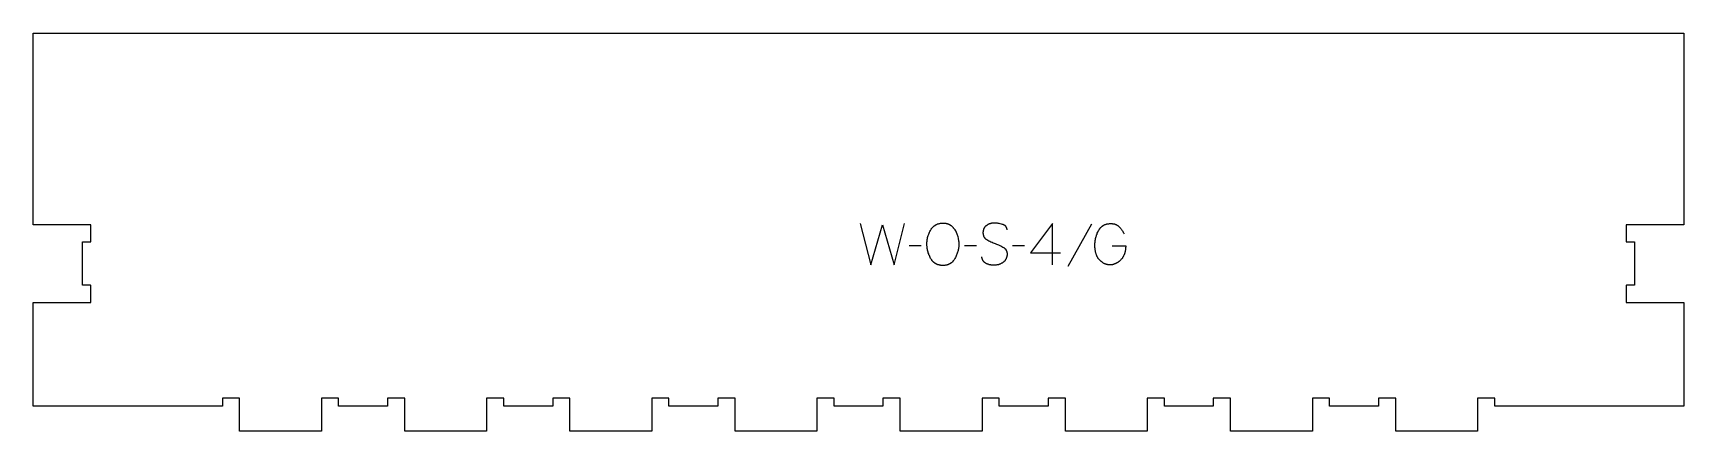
# Model space of a CAD drawing. Extents: x -600 to 600, y -151 to 139.
import ezdxf

# ---------------------------------------------------------------- set-up
doc = ezdxf.new("R2010")
doc.units = 0
doc.layers.add('1_ANYTOOL_1MMDEEP_LABELS_S', color=2, linetype='CONTINUOUS')
doc.layers.add('4_ANYTOOL_CUTTHROUGH_OUTSI', color=5, linetype='CONTINUOUS')

msp = doc.modelspace()

# ---------------------------------------------------------------- linework, layer by layer
at = {"layer": '1_ANYTOOL_1MMDEEP_LABELS_S'}
for p, q in [((169.2, -0.5), (152, -31.2)), ((45.6, -16.1), (36.9, -16.2)), ((85.7, -16.1), (76.9, -16.2)), ((120.7, -16.1), (111.9, -16.2)), ((125, -21.3), (146.8, -21.3))]:
    msp.add_line(p, q, dxfattribs=at)
for points in [[(1.3, 0), (9, -30), (17.4, -0.9), (25.9, -30), (33.4, 0)], [(107.9, -4.6), (107.9, -4.4), (107.9, -4.3), (107.9, -4.2), (107.9, -4.1), (107.9, -4), (107.9, -3.9), (107.9, -3.9), (107.8, -3.8), (107.8, -3.7), (107.8, -3.6), (107.8, -3.5), (107.8, -3.4), (107.8, -3.4), (107.7, -3.3), (107.7, -3.2), (107.7, -3.1), (107.7, -3), (107.6, -3), (107.6, -2.9), (107.6, -2.8), (107.5, -2.7), (107.5, -2.7), (107.5, -2.6), (107.4, -2.5), (107.4, -2.5), (107.3, -2.4), (107.3, -2.3), (107.2, -2.3), (107.2, -2.2), (107.1, -2.1), (107.1, -2.1), (107, -2), (107, -1.9), (106.9, -1.9), (106.9, -1.8), (106.8, -1.8), (106.8, -1.7), (106.7, -1.7), (106.6, -1.6), (106.6, -1.5), (106.5, -1.5), (106.4, -1.4), (106.4, -1.4), (106.3, -1.3), (106.2, -1.3), (106.1, -1.2), (106.1, -1.2), (106, -1.2), (105.9, -1.1), (105.8, -1.1), (105.7, -1), (105.6, -0.9), (105.4, -0.9), (105.2, -0.8), (105, -0.7), (104.8, -0.7), (104.6, -0.6), (103.8, -0.4), (103, -0.2), (102.2, 0), (101.5, 0.1), (101.1, 0.2), (100.7, 0.2), (100.3, 0.3), (100, 0.3), (99.6, 0.3), (99.2, 0.3), (98.9, 0.3), (98.5, 0.3), (98.3, 0.3), (98.1, 0.3), (97.9, 0.3), (97.8, 0.3), (97.6, 0.3), (97.4, 0.3), (97.2, 0.3), (97, 0.2), (96.8, 0.2), (96.6, 0.2), (96.5, 0.1), (96.3, 0.1), (96.1, 0), (95.9, 0), (95.7, -0.1), (95.6, -0.1), (95.4, -0.2), (95.2, -0.2), (95, -0.3), (94.9, -0.4), (94.7, -0.5), (94.5, -0.5), (94.4, -0.6), (94.2, -0.7), (94, -0.8), (93.9, -0.9), (93.7, -1), (93.5, -1.1), (93.4, -1.2), (93.2, -1.3), (93.1, -1.4), (92.9, -1.5), (92.8, -1.6), (92.6, -1.7), (92.5, -1.9), (92.3, -2), (92.2, -2.1), (92.1, -2.2), (91.9, -2.4), (91.8, -2.5), (91.7, -2.6), (91.6, -2.8), (91.5, -2.9), (91.4, -3.1), (91.3, -3.2), (91.2, -3.4), (91.1, -3.5), (91.1, -3.7), (91, -3.9), (90.9, -4), (90.8, -4.2), (90.8, -4.4), (90.7, -4.5), (90.7, -4.7), (90.6, -4.9), (90.6, -5.1), (90.5, -5.3), (90.5, -5.5), (90.5, -5.7), (90.5, -5.9), (90.5, -6.1), (90.4, -6.3), (90.4, -6.5), (90.4, -6.7), (90.4, -6.9), (90.4, -7.1), (90.5, -7.3), (90.5, -7.5), (90.5, -7.7), (90.5, -7.9), (90.6, -8.1), (90.6, -8.3), (90.7, -8.5), (90.7, -8.7), (90.8, -8.8), (90.8, -9), (90.9, -9.1), (90.9, -9.2), (90.9, -9.3), (91, -9.4), (91, -9.4), (91.1, -9.5), (91.1, -9.6), (91.1, -9.7), (91.2, -9.8), (91.2, -9.8), (91.3, -9.9), (91.3, -10), (91.4, -10.1), (91.4, -10.1), (91.5, -10.2), (91.5, -10.3), (91.6, -10.4), (91.6, -10.4), (91.7, -10.5), (91.8, -10.6), (91.8, -10.6), (91.9, -10.7), (92, -10.8), (92, -10.8), (92.2, -11), (92.3, -11.1), (92.4, -11.2), (92.6, -11.3), (92.8, -11.4), (92.9, -11.5), (93.1, -11.6), (93.3, -11.7), (94, -12.1), (94.7, -12.5), (95.5, -12.9), (96.2, -13.2), (97, -13.6), (97.8, -13.9), (98.6, -14.3), (99.4, -14.6), (100.3, -14.9), (101.1, -15.2), (101.8, -15.5), (102.6, -15.9), (103.4, -16.3), (104.1, -16.7), (104.8, -17.1), (105.5, -17.5), (105.6, -17.6), (105.8, -17.7), (106, -17.8), (106, -17.9), (106.1, -17.9), (106.2, -18), (106.2, -18.1), (106.3, -18.1), (106.4, -18.2), (106.4, -18.3), (106.5, -18.3), (106.6, -18.4), (106.6, -18.5), (106.7, -18.5), (106.8, -18.6), (106.8, -18.7), (106.9, -18.8), (106.9, -18.8), (107, -18.9), (107, -19), (107.1, -19.1), (107.1, -19.1), (107.2, -19.2), (107.2, -19.3), (107.3, -19.4), (107.3, -19.5), (107.3, -19.5), (107.4, -19.6), (107.4, -19.7), (107.5, -19.8), (107.5, -19.9), (107.5, -20), (107.6, -20.1), (107.6, -20.1), (107.6, -20.2), (107.6, -20.3), (107.7, -20.4), (107.7, -20.6), (107.8, -20.8), (107.8, -21), (107.8, -21.2), (107.9, -21.4), (107.9, -21.6), (107.9, -21.8), (107.9, -22), (107.9, -22.2), (107.9, -22.5), (107.9, -22.7), (107.9, -22.9), (107.9, -23.2), (107.8, -23.4), (107.8, -23.6), (107.8, -23.8), (107.7, -24), (107.7, -24.3), (107.6, -24.5), (107.6, -24.7), (107.5, -24.9), (107.4, -25.1), (107.4, -25.3), (107.3, -25.5), (107.2, -25.6), (107.1, -25.8), (107, -26), (106.9, -26.2), (106.8, -26.4), (106.7, -26.5), (106.6, -26.7), (106.5, -26.9), (106.4, -27), (106.2, -27.2), (106.1, -27.3), (106, -27.5), (105.8, -27.6), (105.7, -27.7), (105.5, -27.9), (105.4, -28), (105.2, -28.1), (105, -28.3), (104.9, -28.4), (104.7, -28.5), (104.3, -28.7), (104, -28.9), (103.6, -29.1), (103.2, -29.3), (102.9, -29.5), (102.5, -29.6), (102.1, -29.7), (101.9, -29.8), (101.7, -29.9), (101.5, -29.9), (101.3, -30), (101.1, -30), (100.9, -30.1), (100.7, -30.1), (100.5, -30.1), (100.1, -30.2), (99.7, -30.3), (99.3, -30.3), (98.9, -30.3), (98.5, -30.3), (98.1, -30.3), (97.7, -30.3), (97.3, -30.3), (96.9, -30.3), (96.5, -30.2), (96.1, -30.1), (95.7, -30.1), (95.3, -30), (94.9, -29.9), (94.6, -29.8), (94.2, -29.6), (93.8, -29.5), (93.5, -29.3), (93.1, -29.2), (92.8, -29), (92.4, -28.8), (92.3, -28.7), (92.1, -28.6), (92, -28.5), (91.8, -28.4), (91.7, -28.3), (91.5, -28.2), (91.4, -28), (91.2, -27.9), (91.1, -27.8), (91, -27.7), (90.9, -27.5), (90.8, -27.4), (90.7, -27.3), (90.7, -27.3), (90.6, -27.2), (90.6, -27.1), (90.5, -27.1), (90.5, -27), (90.4, -26.9), (90.4, -26.8), (90.3, -26.8), (90.3, -26.7), (90.3, -26.6), (90.2, -26.5), (90.2, -26.5), (90.2, -26.4), (90.1, -26.3), (90.1, -26.2), (90.1, -26.2), (90, -26.1), (90, -26), (90, -25.9), (89.9, -25.7), (89.9, -25.6), (89.8, -25.4), (89.8, -25.2), (89.8, -25.1), (89.7, -24.9), (89.7, -24.7), (89.7, -24.5), (89.7, -24.3), (89.7, -24.1)], [(141, -30), (141, 0), (125, -21.3)], [(184.4, -16.2), (194.2, -16.2), (194.2, -17.1), (194.1, -17.5), (194.1, -17.9), (194, -18.3), (194, -18.7), (193.9, -19), (193.9, -19.4), (193.8, -19.8), (193.7, -20.1), (193.7, -20.5), (193.6, -20.8), (193.5, -21.2), (193.4, -21.5), (193.3, -21.8), (193.2, -22.2), (193, -22.5), (192.9, -22.8), (192.8, -23.1), (192.6, -23.4), (192.5, -23.7), (192.3, -24), (192.2, -24.3), (192, -24.5), (191.9, -24.8), (191.7, -25.1), (191.5, -25.3), (191.3, -25.6), (191.1, -25.8), (190.9, -26), (190.7, -26.3), (190.5, -26.5), (190, -26.9), (189.8, -27.1), (189.6, -27.3), (189.3, -27.5), (189.1, -27.7), (188.9, -27.9), (188.7, -28), (188.4, -28.2), (188.2, -28.3), (188, -28.5), (187.7, -28.6), (187.5, -28.8), (187.3, -28.9), (187, -29), (186.8, -29.1), (186.5, -29.2), (186.3, -29.3), (186.1, -29.4), (185.8, -29.5), (185.6, -29.6), (185.3, -29.7), (185.1, -29.7), (184.8, -29.8), (184.6, -29.9), (184.3, -29.9), (184.1, -29.9), (183.8, -30), (183.6, -30), (183.3, -30), (183, -30), (182.8, -30), (182.5, -30), (182.3, -30), (182, -30), (181.8, -30), (181.5, -30), (181.3, -29.9), (181, -29.9), (180.8, -29.8), (180.5, -29.8), (180.3, -29.7), (180, -29.6), (179.8, -29.6), (179.5, -29.5), (179.3, -29.4), (179, -29.3), (178.8, -29.2), (178.6, -29.1), (178.3, -29), (178.1, -28.8), (177.9, -28.7), (177.6, -28.5), (177.4, -28.4), (177.2, -28.2), (177, -28.1), (176.7, -27.9), (176.5, -27.7), (176.3, -27.6), (176.1, -27.4), (175.8, -27.2), (175.6, -27), (175.4, -26.7), (175.2, -26.5), (175, -26.3), (174.8, -26.1), (174.6, -25.8), (174.4, -25.6), (174.2, -25.3), (174, -25.1), (173.9, -24.8), (173.7, -24.5), (173.5, -24.2), (173.4, -23.9), (173.2, -23.6), (173.1, -23.3), (173, -23), (172.9, -22.7), (172.7, -22.3), (172.6, -22), (172.5, -21.6), (172.4, -21.3), (172.3, -20.9), (172.3, -20.6), (172.2, -20.2), (172.1, -19.8), (172, -19.4), (172, -19), (171.9, -18.6), (171.9, -18.2), (171.8, -17.3), (171.8, -16.4), (171.8, -15.5), (171.8, -14.8), (171.8, -14.2), (171.9, -13.5), (171.9, -12.8), (172, -12.2), (172.1, -11.5), (172.3, -10.8), (172.4, -10.2), (172.6, -9.5), (172.8, -8.9), (173, -8.2), (173.3, -7.6), (173.5, -7), (173.8, -6.3), (174.1, -5.7), (174.4, -5.1), (174.6, -4.7), (174.8, -4.4), (175, -4.2), (175.2, -3.9), (175.4, -3.6), (175.5, -3.5), (175.6, -3.3), (175.7, -3.2), (175.8, -3.1), (175.9, -3), (176, -2.8), (176.1, -2.7), (176.2, -2.6), (176.4, -2.5), (176.5, -2.4), (176.6, -2.3), (176.7, -2.2), (176.8, -2.1), (177, -2), (177.1, -1.9), (177.2, -1.8), (177.4, -1.7), (177.5, -1.6), (177.6, -1.5), (177.8, -1.4), (177.9, -1.3), (178, -1.3), (178.2, -1.2), (178.3, -1.1), (178.5, -1), (178.6, -1), (178.8, -0.9), (178.9, -0.8), (179.1, -0.8), (179.2, -0.7), (179.4, -0.7), (179.5, -0.6), (179.9, -0.5), (180.2, -0.4), (180.5, -0.3), (180.9, -0.2), (181.2, -0.2), (181.6, -0.1), (181.9, -0.1), (182.3, 0), (182.7, 0), (183.1, 0), (183.5, 0), (183.7, 0), (183.9, 0), (184.1, 0), (184.4, 0), (184.6, -0.1), (184.8, -0.1), (185, -0.1), (185.2, -0.1), (185.4, -0.2), (185.6, -0.2), (185.8, -0.3), (186, -0.3), (186.2, -0.4), (186.4, -0.4), (186.5, -0.5), (186.7, -0.6), (186.9, -0.6), (187.1, -0.7), (187.3, -0.8), (187.4, -0.9), (187.6, -1), (187.8, -1.1), (187.9, -1.2), (188.1, -1.3), (188.3, -1.4), (188.4, -1.5), (188.6, -1.6), (188.7, -1.7), (188.9, -1.9), (189, -2), (189.2, -2.1), (189.3, -2.3), (189.9, -2.8), (190.1, -3.1), (190.4, -3.4), (190.6, -3.7), (190.9, -4.1), (191.1, -4.4), (191.4, -4.7), (191.6, -5), (191.8, -5.3), (192, -5.7), (192.2, -6), (192.4, -6.4), (192.6, -6.7), (192.8, -7.1), (193, -7.4)]]:
    msp.add_lwpolyline(points, dxfattribs=at)
msp.add_lwpolyline([(61.7, 0.3), (62.1, 0.3), (62.5, 0.3), (62.8, 0.3), (63, 0.3), (63.2, 0.2), (63.3, 0.2), (63.5, 0.2), (63.7, 0.2), (63.8, 0.1), (64, 0.1), (64.2, 0.1), (64.3, 0), (64.5, 0), (64.6, -0.1), (64.8, -0.1), (65, -0.2), (65.1, -0.2), (65.3, -0.3), (65.4, -0.4), (65.6, -0.4), (65.7, -0.5), (65.9, -0.6), (66, -0.6), (66.1, -0.7), (66.3, -0.8), (66.4, -0.9), (66.5, -1), (66.7, -1.1), (67.1, -1.3), (67.3, -1.5), (67.6, -1.7), (67.8, -1.9), (68.1, -2.1), (68.3, -2.4), (68.5, -2.6), (68.7, -2.8), (68.9, -3.1), (69.1, -3.3), (69.3, -3.5), (69.5, -3.8), (69.7, -4.1), (69.9, -4.3), (70.1, -4.6), (70.4, -5.2), (70.6, -5.5), (70.7, -5.8), (70.9, -6.1), (71, -6.4), (71.2, -6.7), (71.3, -7), (71.4, -7.3), (71.5, -7.6), (71.7, -7.9), (71.8, -8.2), (71.9, -8.6), (72, -8.9), (72.1, -9.2), (72.1, -9.6), (72.4, -10.6), (72.5, -11.3), (72.6, -11.9), (72.7, -12.6), (72.8, -13.2), (72.8, -13.9), (72.8, -14.5), (72.9, -15.2), (72.8, -15.8), (72.8, -16.4), (72.8, -17.1), (72.7, -17.7), (72.6, -18.4), (72.5, -19), (72.3, -19.6), (72.2, -20.3), (72, -20.9), (71.8, -21.5), (71.5, -22.2), (71.3, -22.8), (71, -23.5), (70.7, -24.1), (70.4, -24.7), (70.1, -25.4), (69.9, -25.7), (69.7, -26), (69.5, -26.3), (69.3, -26.6), (69.1, -26.8), (68.9, -27.1), (68.7, -27.4), (68.5, -27.6), (68.4, -27.7), (68.3, -27.8), (68.2, -28), (68, -28.1), (67.9, -28.2), (67.8, -28.3), (67.7, -28.4), (67.6, -28.5), (67.4, -28.6), (67.3, -28.7), (67.2, -28.8), (67.1, -28.9), (66.9, -28.9), (66.8, -29), (66.7, -29.1), (66.5, -29.2), (66.4, -29.3), (66.2, -29.4), (66.1, -29.4), (66, -29.5), (65.8, -29.6), (65.7, -29.6), (65.5, -29.7), (65.4, -29.8), (65.2, -29.8), (65.1, -29.9), (64.9, -29.9), (64.8, -30), (64.5, -30.1), (64.1, -30.2), (63.8, -30.2), (63.5, -30.3), (63.2, -30.3), (62.8, -30.4), (62.5, -30.4), (62.1, -30.5), (61.7, -30.5), (61.4, -30.5), (61, -30.5), (60.6, -30.5), (60.2, -30.4), (59.9, -30.4), (59.5, -30.3), (59.2, -30.3), (58.8, -30.2), (58.5, -30.1), (58.2, -30.1), (57.8, -30), (57.7, -29.9), (57.5, -29.9), (57.4, -29.8), (57.2, -29.7), (57.1, -29.7), (56.9, -29.6), (56.8, -29.5), (56.6, -29.5), (56.5, -29.4), (56.3, -29.3), (56.2, -29.3), (56, -29.2), (55.9, -29.1), (55.8, -29), (55.6, -28.9), (55.5, -28.8), (55.4, -28.7), (55.2, -28.6), (55.1, -28.5), (55, -28.4), (54.9, -28.3), (54.7, -28.2), (54.6, -28.1), (54.5, -28), (54.4, -27.9), (54.2, -27.8), (54.1, -27.7), (54, -27.6), (53.9, -27.4), (53.8, -27.3), (53.6, -27), (53.4, -26.8), (53.2, -26.5), (53, -26.2), (52.8, -25.9), (52.6, -25.6), (52.4, -25.3), (52.1, -24.6), (51.8, -24), (51.5, -23.3), (51.2, -22.7), (51, -22), (50.7, -21.4), (50.5, -20.7), (50.4, -20.1), (50.2, -19.4), (50.1, -18.8), (49.9, -18.1), (49.8, -17.5), (49.8, -16.8), (49.7, -16.2), (49.7, -15.5), (49.7, -14.9), (49.7, -14.2), (49.7, -13.5), (49.8, -12.8), (49.9, -12.1), (50, -11.5), (50.1, -10.8), (50.2, -10.1), (50.4, -9.5), (50.6, -8.8), (50.8, -8.2), (51, -7.6), (51.3, -6.9), (51.6, -6.3), (51.9, -5.7), (52.2, -5.1), (52.5, -4.5), (52.7, -4.2), (52.9, -3.9), (53.1, -3.6), (53.3, -3.4), (53.5, -3.1), (53.8, -2.9), (54, -2.6), (54.2, -2.4), (54.3, -2.3), (54.4, -2.2), (54.6, -2.1), (54.7, -1.9), (54.8, -1.8), (54.9, -1.7), (55.1, -1.6), (55.2, -1.5), (55.3, -1.5), (55.5, -1.4), (55.6, -1.3), (55.7, -1.2), (55.9, -1.1), (56, -1), (56.2, -0.9), (56.3, -0.9), (56.4, -0.8), (56.6, -0.7), (56.9, -0.6), (57.2, -0.5), (57.5, -0.3), (57.8, -0.2), (58.1, -0.1), (58.5, 0), (58.8, 0), (59.1, 0.1), (59.5, 0.2), (59.8, 0.2), (60.2, 0.3), (60.6, 0.3), (60.9, 0.3), (61.3, 0.3)], close=True, dxfattribs=at)
at = {"layer": '4_ANYTOOL_CUTTHROUGH_OUTSI'}
msp.add_lwpolyline([(599.7, 138.6), (599.7, -0.9), (558, -0.9, 0.414214), (557.7, -1.1), (557.7, -13.1, 0.414214), (558, -13.4), (563.7, -13.4), (563.7, -44.9), (558, -44.9, 0.414214), (557.7, -45.1), (557.7, -57.1, 0.414214), (558, -57.4), (599.7, -57.4), (599.7, -132.9), (462.3, -132.9), (462.3, -127.1, 0.414214), (462, -126.9), (450, -126.9, 0.414214), (449.8, -127.1), (449.8, -150.9), (390.3, -150.9), (390.3, -127.1, 0.414214), (390, -126.9), (378, -126.9, 0.414214), (377.8, -127.1), (377.8, -132.9), (342.3, -132.9), (342.3, -127.1, 0.414214), (342, -126.9), (330, -126.9, 0.414214), (329.8, -127.1), (329.8, -150.9), (270.3, -150.9), (270.3, -127.1, 0.414214), (270, -126.9), (258, -126.9, 0.414214), (257.8, -127.1), (257.8, -132.9), (222.3, -132.9), (222.3, -127.1, 0.414214), (222, -126.9), (210, -126.9, 0.414214), (209.8, -127.1), (209.8, -150.9), (150.3, -150.9), (150.3, -127.1, 0.414214), (150, -126.9), (138, -126.9, 0.414214), (137.8, -127.1), (137.8, -132.9), (102.3, -132.9), (102.3, -127.1, 0.414214), (102, -126.9), (90, -126.9, 0.414214), (89.8, -127.1), (89.8, -150.9), (30.3, -150.9), (30.3, -127.1, 0.414214), (30, -126.9), (18, -126.9, 0.414214), (17.8, -127.1), (17.8, -132.9), (-17.7, -132.9), (-17.7, -127.1, 0.414214), (-18, -126.9), (-30, -126.9, 0.414214), (-30.2, -127.1), (-30.2, -150.9), (-89.7, -150.9), (-89.7, -127.1, 0.414214), (-90, -126.9), (-102, -126.9, 0.414214), (-102.2, -127.1), (-102.2, -132.9), (-137.7, -132.9), (-137.7, -127.1, 0.414214), (-138, -126.9), (-150, -126.9, 0.414214), (-150.2, -127.1), (-150.2, -150.9), (-209.7, -150.9), (-209.7, -127.1, 0.414214), (-210, -126.9), (-222, -126.9, 0.414214), (-222.2, -127.1), (-222.2, -132.9), (-257.7, -132.9), (-257.7, -127.1, 0.414214), (-258, -126.9), (-270, -126.9, 0.414214), (-270.2, -127.1), (-270.2, -150.9), (-329.7, -150.9), (-329.7, -127.1, 0.414214), (-330, -126.9), (-342, -126.9, 0.414214), (-342.2, -127.1), (-342.2, -132.9), (-377.7, -132.9), (-377.7, -127.1, 0.414214), (-378, -126.9), (-390, -126.9, 0.414214), (-390.2, -127.1), (-390.2, -150.9), (-449.7, -150.9), (-449.7, -127.1, 0.414214), (-450, -126.9), (-462, -126.9, 0.414214), (-462.2, -127.1), (-462.2, -132.9), (-599.7, -132.9), (-599.7, -57.4), (-558, -57.4, 0.414214), (-557.7, -57.1), (-557.7, -45.1, 0.414214), (-558, -44.9), (-563.7, -44.9), (-563.7, -13.4), (-558, -13.4, 0.414214), (-557.7, -13.1), (-557.7, -1.1, 0.414214), (-558, -0.9), (-599.7, -0.9), (-599.7, 138.6)], format="xyb", close=True, dxfattribs=at)

doc.saveas('drawing.dxf')
